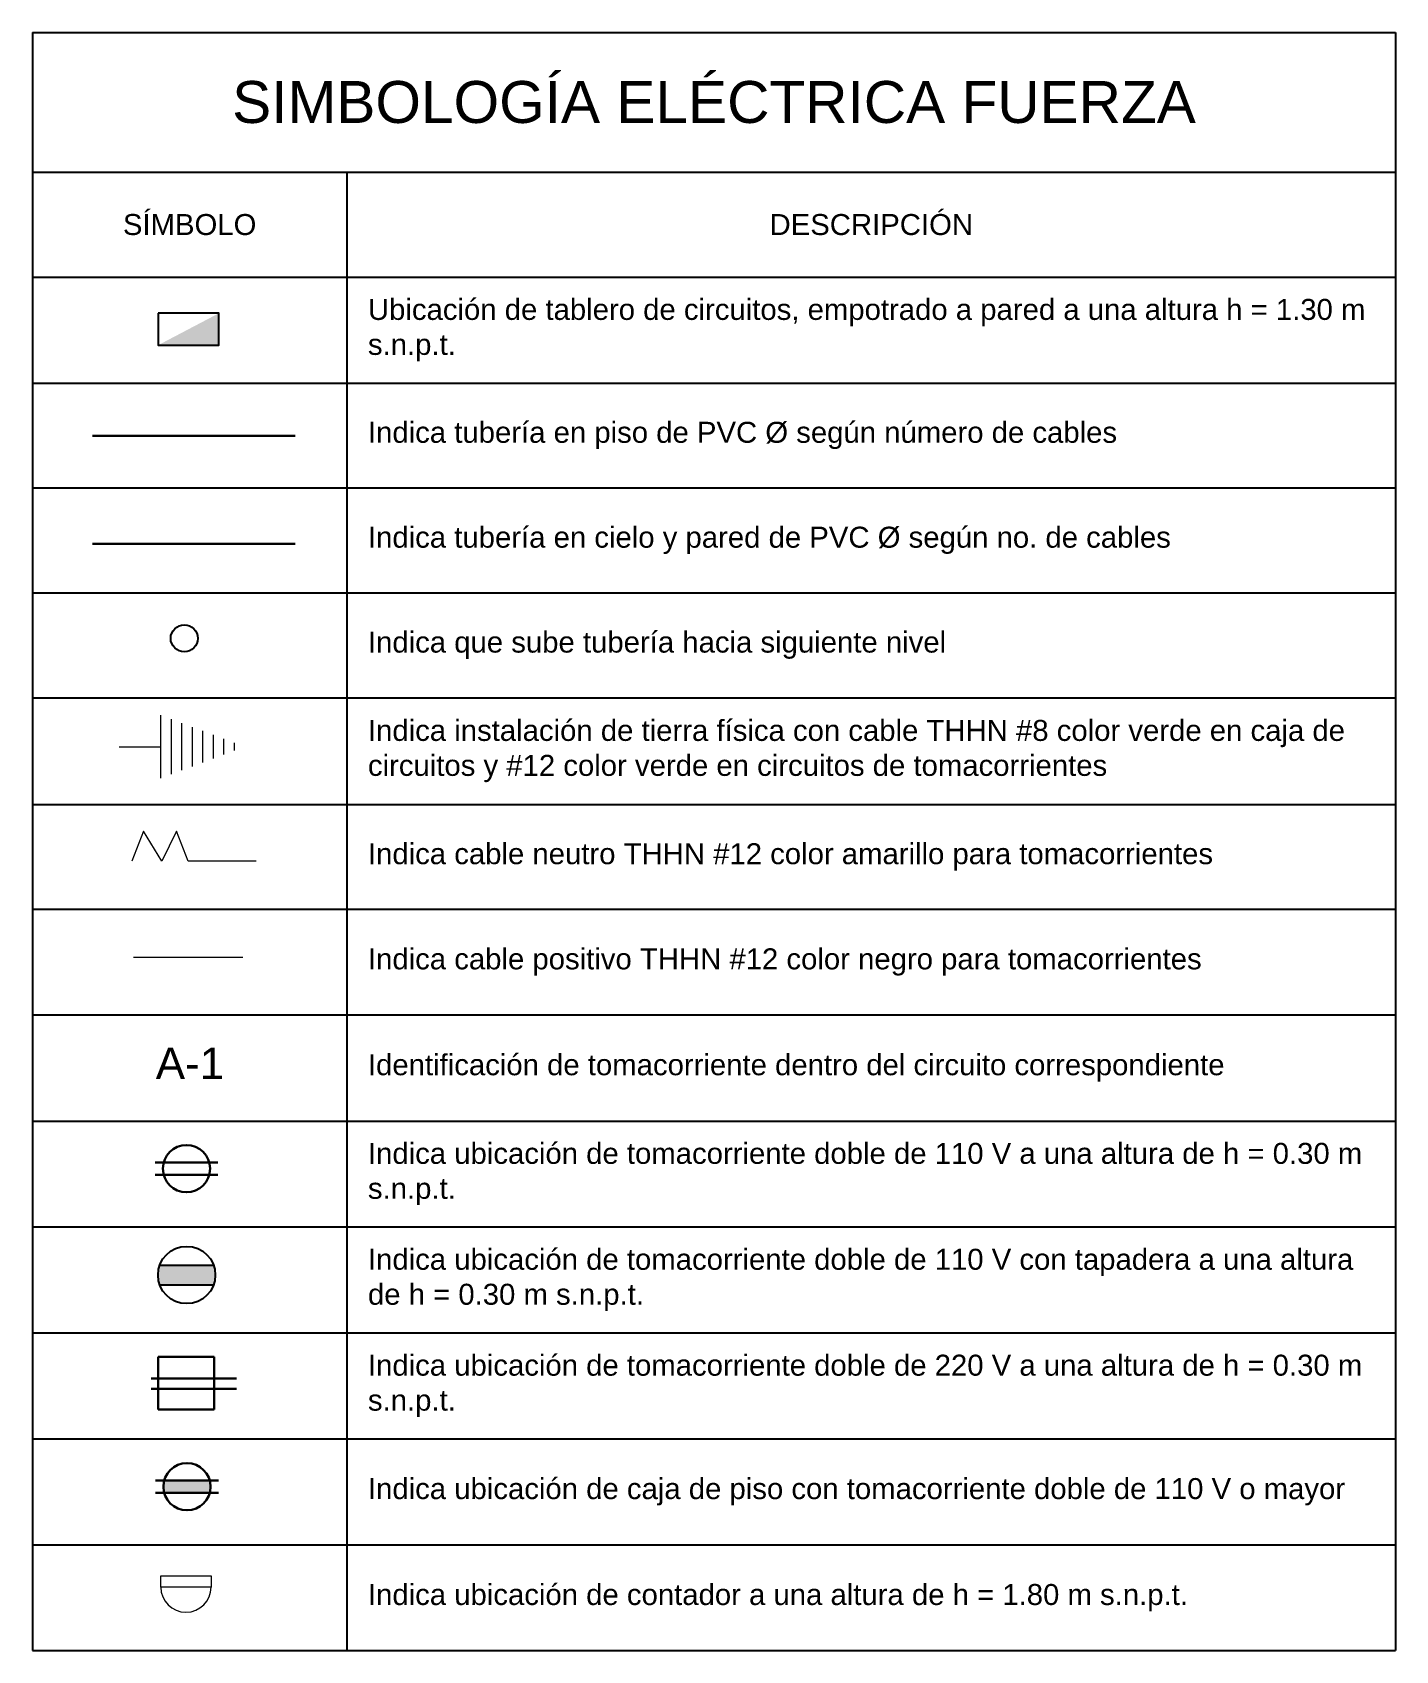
# Model space of a CAD drawing. Header units: metres. Extents: x 258817 to 259192, y 1878716 to 1878911.
# Drawn here: x 258901.99 to 258908.49, y 1878845.6 to 1878853.31 of the extents above; entities that cross this region are included whole.
import ezdxf

# ---------------------------------------------------------------- set-up
doc = ezdxf.new("R2010")
doc.units = ezdxf.units.M
doc.header["$MEASUREMENT"] = 0
doc.linetypes.add('CENTER2', pattern=[1.125, 0.75, -0.125, 0.125, -0.125])
doc.linetypes.add('PHANTOM2', pattern=[1.25, 0.625, -0.125, 0.125, -0.125, 0.125, -0.125])
for name, color, linetype, lineweight in [('0.1', 1, 'Continuous', 9), ('0.2', 2, 'Continuous', 20), ('0.3', 3, 'Continuous', 30)]:
    doc.layers.add(name, color=color, linetype=linetype, lineweight=lineweight)
doc.layers.add('Fuerza', color=3, linetype='Continuous')
doc.layers.add('Layer2', color=2, linetype='Continuous')
doc.styles.get("Standard").update_dxf_attribs({"font": 'arial.ttf'})

# ---------------------------------------------------------------- blocks, each defined once
blk = doc.blocks.new('*T943')
at = {"layer": '0.3', "color": 0, "linetype": 'ByBlock', "lineweight": -2, "transparency": 16777216}
for p, q in [((0, 0), (6.5, 0)), ((0, 0), (0, -7.7139)), ((6.5, 0), (6.5, -7.7139)), ((0, -0.6667), (6.5, -0.6667)), ((1.5, -0.6667), (1.5, -7.7139)), ((0, -1.1667), (6.5, -1.1667)), ((0, -1.6715), (6.5, -1.6715)), ((0, -2.1715), (6.5, -2.1715)), ((0, -2.6715), (6.5, -2.6715)), ((0, -3.1715), (6.5, -3.1715)), ((0, -3.6802), (6.5, -3.6802)), ((0, -4.1802), (6.5, -4.1802)), ((0, -4.6828), (6.5, -4.6828)), ((0, -5.1896), (6.5, -5.1896)), ((0, -5.6944), (6.5, -5.6944)), ((0, -6.1993), (6.5, -6.1993)), ((0, -6.7042), (6.5, -6.7042)), ((0, -7.209), (6.5, -7.209)), ((0, -7.7139), (6.5, -7.7139))]:
    blk.add_line(p, q, dxfattribs=at)
at = {"layer": '0.3', "color": 0, "transparency": 16777216}
for s, insert, char_height, width, attachment_point in [('{\\C2;SIMBOLOGÍA ELÉCTRICA FUERZA}', (3.25, -0.3333), 0.2, 6.1, 5), ('\\A1;{\\C2;Ubicación de tablero de circuitos, empotrado a pared a una altura h = 1.30 m s.n.p.t.}', (1.6, -1.4191), 0.1, 4.8, 4)]:
    blk.add_mtext(s, dxfattribs=dict(at, insert=insert, char_height=char_height, width=width, attachment_point=attachment_point))
at = {"layer": '0.3', "color": 2, "transparency": 16777216, "char_height": 0.1}
for s, insert, width, attachment_point in [('SÍMBOLO', (0.75, -0.9167), 1.3, 5), ('DESCRIPCIÓN', (4, -0.9167), 4.8, 5), ('\\A1;Indica tubería en piso de PVC Ø según número de cables', (1.6, -1.9215), 4.8, 4), ('\\A1;Indica tubería en cielo y pared de PVC Ø según no. de cables', (1.6, -2.4215), 4.8, 4), ('Indica que sube tubería hacia siguiente nivel', (1.6, -2.9215), 4.8, 4), ('Indica instalación de tierra física con cable THHN #8 color verde en caja de circuitos y #12 color verde en circuitos de tomacorrientes', (1.6, -3.4259), 4.8, 4), ('Indica cable neutro THHN #12 color amarillo para tomacorrientes', (1.6, -3.9302), 4.8, 4), ('Indica cable positivo THHN #12 color negro para tomacorrientes', (1.6, -4.4315), 4.8, 4), ('Identificación de tomacorriente dentro del circuito correspondiente', (1.6, -4.9362), 4.8, 4), ('Indica ubicación de tomacorriente doble de 110 V a una altura de h = 0.30 m s.n.p.t.', (1.6, -5.442), 4.8, 4), ('Indica ubicación de tomacorriente doble de 110 V con tapadera a una altura de h = 0.30 m s.n.p.t.', (1.6, -5.9469), 4.8, 4), ('Indica ubicación de tomacorriente doble de 220 V a una altura de h = 0.30 m s.n.p.t.', (1.6, -6.4517), 4.8, 4), ('Indica ubicación de caja de piso con tomacorriente doble de 110 V o mayor', (1.6, -6.9566), 4.8, 4), ('Indica ubicación de contador a una altura de h = 1.80 m s.n.p.t.', (1.6, -7.4615), 4.8, 4)]:
    blk.add_mtext(s, dxfattribs=dict(at, insert=insert, width=width, attachment_point=attachment_point))
blk = doc.blocks.new('TIERRA')
for p, q in [((221.292, 1693.417), (221.058, 1693.417)), ((221.527, 1692.792), (220.824, 1692.792)), ((221.409, 1693.104), (220.941, 1693.104)), ((221.644, 1692.479), (220.706, 1692.479)), ((221.878, 1691.854), (220.472, 1691.854)), ((221.761, 1692.167), (220.589, 1692.167)), ((221.995, 1691.542), (220.355, 1691.542)), ((222.113, 1691.229), (220.238, 1691.229)), ((221.175, 1689.979), (221.175, 1691.229))]:
    blk.add_line(p, q)
blk = doc.blocks.new('tomacorriente')
for p, q in [((265.4284, 1691.6543), (265.6284, 1691.6543)), ((265.4284, 1691.6143), (265.6284, 1691.6143))]:
    blk.add_line(p, q)
blk.add_circle((265.5284, 1691.6343), 0.075)
blk = doc.blocks.new('TOMA 220')
at = {"color": 1}
for p, q in [((2934.1155, 1800.8578), (2934.1155, 1801.1288)), ((2934.1481, 1800.8578), (2934.1481, 1801.1288))]:
    blk.add_line(p, q, dxfattribs=at)
at = {"linetype": 'CENTER2'}
blk.add_lwpolyline([(2934.05, 1800.9291), (2934.05, 1801.1069), (2934.2169, 1801.1069), (2934.2169, 1800.9291)], close=True, dxfattribs=at)
blk = doc.blocks.new('TE')
at = {"layer": 'Fuerza'}
blk.add_hatch(color=3, dxfattribs=at).paths.add_polyline_path([(6.3681, 15.4288, 0.087905), (6.3725, 15.4538, 0.087905), (6.3681, 15.4788), (6.2314, 15.4788, 0.087905), (6.227, 15.4538, 0.087905), (6.2314, 15.4288)])
for p, q in [((6.2314, 15.4788), (6.3681, 15.4788)), ((6.2314, 15.4288), (6.3681, 15.4288))]:
    blk.add_line(p, q, dxfattribs=at)
at = {"layer": 'Fuerza', "color": 3}
blk.add_circle((6.2998, 15.4538), 0.0728, dxfattribs=at)
blk = doc.blocks.new('1 toma en piso')
h = blk.add_hatch(color=256)
h.dxf.hatch_style = 1
h.paths.add_polyline_path([(3088.6838, 1646.9284, 0.067586), (3088.6798, 1646.8984, 0.067586), (3088.6838, 1646.8684), (3088.9007, 1646.8684, 0.067586), (3088.9048, 1646.8984, 0.067586), (3088.9007, 1646.9284)])
for p, q in [((3088.6423, 1646.9284), (3088.9423, 1646.9284)), ((3088.6423, 1646.8684), (3088.9423, 1646.8684))]:
    blk.add_line(p, q)
blk.add_circle((3088.7923, 1646.8984), 0.1125)

msp = doc.modelspace()

# ---------------------------------------------------------------- hatches: boundary and pattern name
at = {"layer": 'Layer2'}
msp.add_hatch(color=1, dxfattribs=at).paths.add_polyline_path([(258902.58773, 1878851.81858), (258902.8776, 1878851.81858), (258902.8776, 1878851.97076)])

# ---------------------------------------------------------------- linework, layer by layer
at = {"color": 1}
msp.add_circle((258902.713, 1878850.4214), 0.06466, dxfattribs=at)
at = {"layer": '0.1'}
msp.add_line((258902.99147, 1878848.90055), (258902.47059, 1878848.90055), dxfattribs=at)
msp.add_lwpolyline([(258903.05603, 1878849.35992), (258902.73103, 1878849.35992), (258902.67637, 1878849.50285), (258902.60572, 1878849.35992), (258902.51808, 1878849.50285), (258902.46341, 1878849.35992)], dxfattribs=at)
at = {"layer": '0.2'}
msp.add_lwpolyline([(258902.60113, 1878845.95243), (258902.84068, 1878845.95243), (258902.84068, 1878845.89886), (258902.60113, 1878845.89886)], close=True, dxfattribs=at)
msp.add_arc((258902.72091, 1878845.89886), 0.11978, 180, 0, dxfattribs=at)
at = {"layer": '0.3', "linetype": 'PHANTOM2', "ltscale": 6}
msp.add_line((258902.27499, 1878851.38674), (258903.24221, 1878851.38674), dxfattribs=at)
at = {"layer": '0.3'}
msp.add_line((258902.27499, 1878850.87134), (258903.24221, 1878850.87134), dxfattribs=at)
at = {"layer": 'Layer2', "color": 1}
msp.add_lwpolyline([(258902.58773, 1878851.97076), (258902.58773, 1878851.81858), (258902.8776, 1878851.81858), (258902.8776, 1878851.97076)], close=True, dxfattribs=at)

# ---------------------------------------------------------------- block references
msp.add_blockref('*T943', (258901.98864, 1878853.31))
at = {"layer": '0.1', "color": 1, "xscale": 0.16, "yscale": 0.16, "zscale": 0.16, "rotation": 270}
msp.add_blockref('TIERRA', (258632.0052, 1878885.29302), dxfattribs=at)
at = {"layer": '0.3', "color": 1, "xscale": 1.5, "yscale": 1.5, "zscale": 1.5}
msp.add_blockref('tomacorriente', (258504.43088, 1876310.44215), dxfattribs=at)
at = {"layer": '0.3', "xscale": 1.5, "yscale": 1.5, "zscale": 1.5, "rotation": 90}
msp.add_blockref('TOMA 220', (261604.24883, 1874445.6713), dxfattribs=at)
at = {"layer": '0.3'}
msp.add_blockref('1 toma en piso', (255813.93345, 1877199.47918), dxfattribs=at)
at = {"layer": 'Fuerza', "xscale": 1.875, "yscale": 1.875, "zscale": 1.875}
msp.add_blockref('TE', (258890.91225, 1878818.41073), dxfattribs=at)

# ---------------------------------------------------------------- texts
at = {"layer": '0.1', "insert": (258902.57701, 1878848.47099), "char_height": 0.15, "width": 0.3951247, "attachment_point": 1}
msp.add_mtext('{\\C1;A-1}', dxfattribs=at)

doc.saveas('drawing.dxf')
